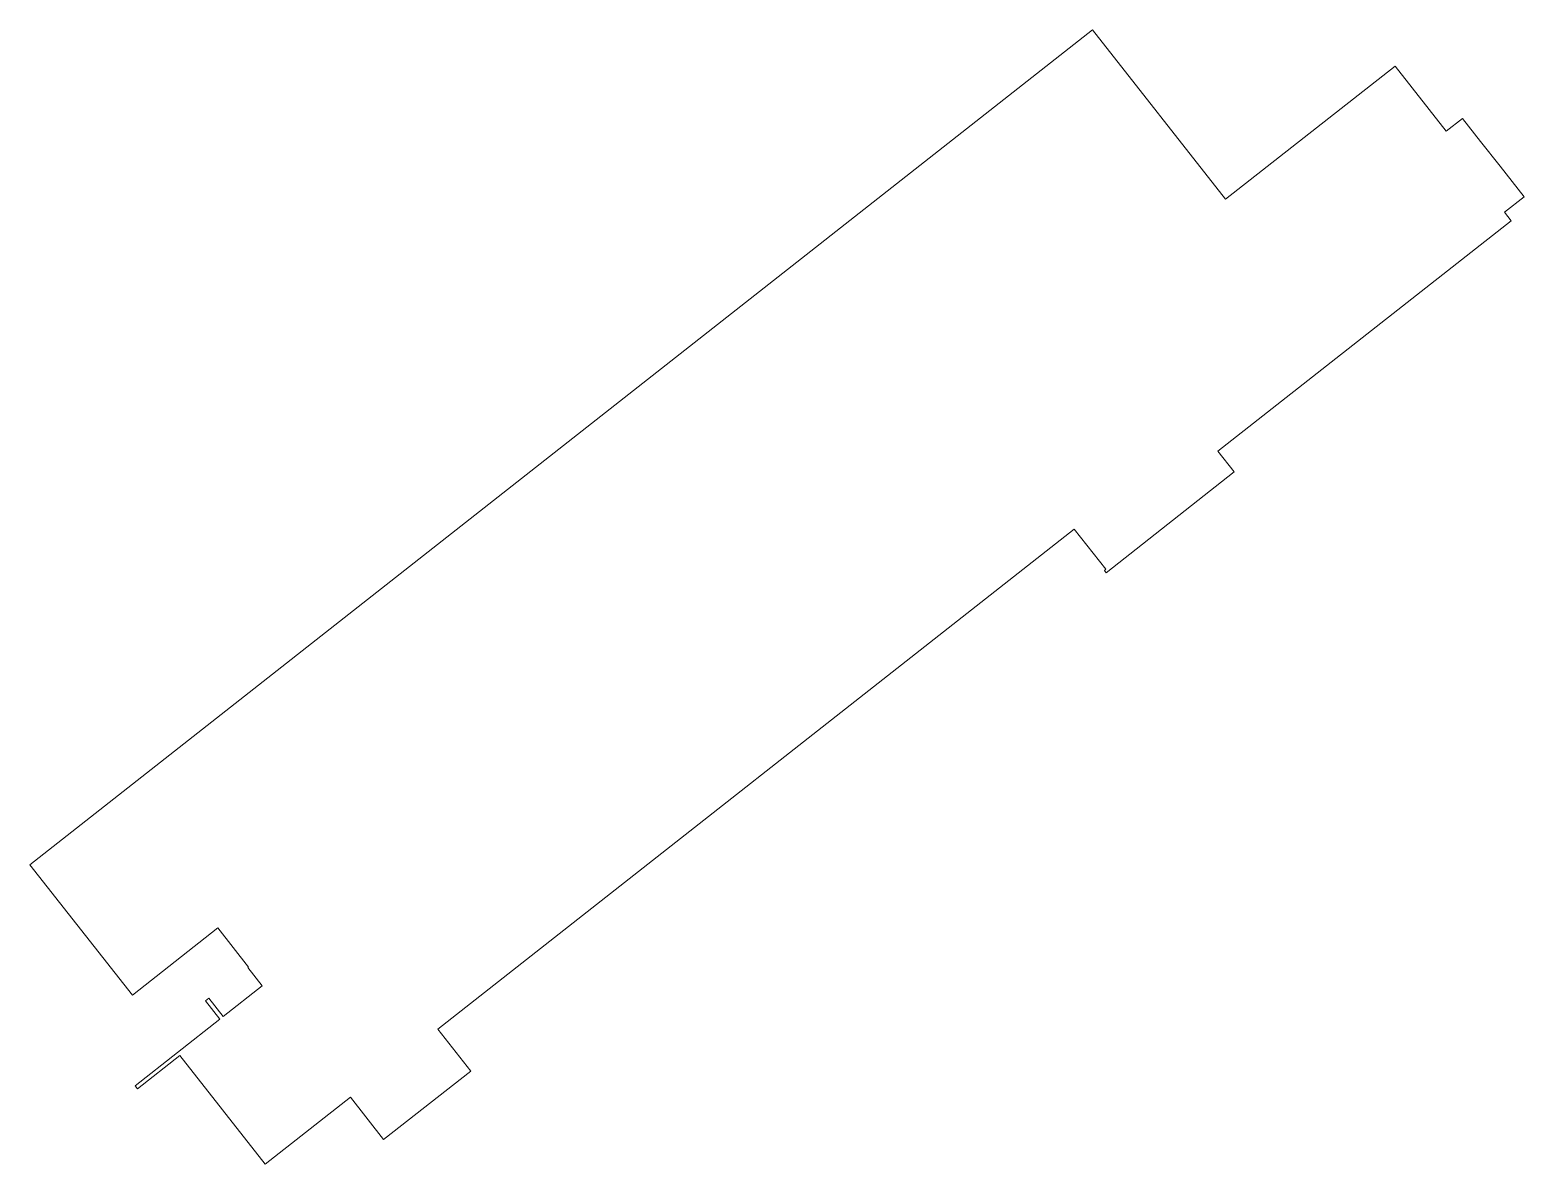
# Model space of a CAD drawing. Header units: metres. Extents: x 2540426 to 2540534, y 1181219 to 1181301.
import ezdxf

# ---------------------------------------------------------------- set-up
doc = ezdxf.new("R2010")
doc.units = ezdxf.units.M
doc.header["$LTSCALE"] = 5080
doc.layers.add('HEIG-FLOOR', color=10, linetype='Continuous', lineweight=20)

msp = doc.modelspace()

# ---------------------------------------------------------------- linework, layer by layer
at = {"layer": 'HEIG-FLOOR', "flags": 128}
msp.add_lwpolyline([(2540426.04, 1181241.03), (2540433.46, 1181231.59), (2540439.64, 1181236.45), (2540441.87, 1181233.62), (2540441.81, 1181233.58), (2540442.85, 1181232.26), (2540440.02, 1181230.04), (2540438.98, 1181231.36), (2540438.75, 1181231.17), (2540439.78, 1181229.85), (2540433.65, 1181225.03), (2540433.83, 1181224.8), (2540436.9, 1181227.21), (2540443.07, 1181219.36), (2540449.23, 1181224.2), (2540451.64, 1181221.14), (2540457.95, 1181226.09), (2540455.57, 1181229.13), (2540501.62, 1181265.33), (2540503.91, 1181262.42), (2540503.8, 1181262.33), (2540503.92, 1181262.17), (2540513.2, 1181269.47), (2540512.02, 1181270.96), (2540533.24, 1181287.64), (2540532.75, 1181288.27), (2540534.17, 1181289.38), (2540532.44, 1181291.59), (2540531.02, 1181293.39), (2540529.72, 1181295.05), (2540528.54, 1181294.12), (2540524.84, 1181298.84), (2540512.57, 1181289.2), (2540502.93, 1181301.46)], close=True, dxfattribs=at)

doc.saveas('drawing.dxf')
